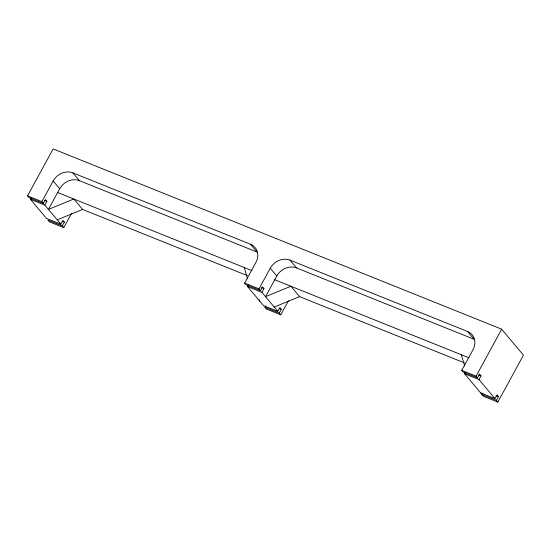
<?xml version="1.0" encoding="UTF-8"?>
<svg xmlns="http://www.w3.org/2000/svg" width="551" height="551" viewBox="0 0 551 551"><rect width="100%" height="100%" fill="white"/><g stroke="black" fill="none" stroke-linecap="round" stroke-linejoin="round"><path stroke-width="0.83" d="M71.416 213.609L63.785 227.632L62.332 225.896L64.384 222.143L62.931 220.414L60.886 224.167L48.433 209.414L44.803 205.082L46.856 201.329L45.402 199.6L43.357 203.353L29.003 197.589L27.55 195.853L53.137 148.922L501.679 329.188L523.45 355.147L497.863 402.078L483.509 396.314L464.638 373.812L465.457 372.311M288.407 300.818L280.769 314.835L279.288 313.092L281.334 309.331L279.88 307.603L277.835 311.356L261.897 292.333L263.95 288.579L262.496 286.851L260.451 290.604L258.998 288.869L270.259 268.22A15.325 13.128 -40 0 1 289.978 260.127L467.599 331.509A15.325 13.128 -40 0 1 472.992 349.699L461.738 370.348L463.177 372.077L477.538 377.821L479.584 374.067L481.037 375.796L478.998 379.556L494.956 398.621L497.002 394.867L498.455 396.596L496.41 400.35L497.863 402.078M60.886 224.167L46.415 218.354L30.45 199.317L31.269 197.816M43.357 203.353L41.904 201.625L53.165 180.969A15.325 13.128 -40 0 1 72.884 172.876L250.505 244.265L257.041 252.048L79.42 180.666L72.884 172.876M79.42 180.666A15.325 13.128 -40 0 0 59.694 188.759L48.433 209.414L73.793 199.007L82.616 209.435L247.378 275.652M260.451 290.604L246.097 284.833L244.644 283.104L255.905 262.448A15.325 13.128 -40 0 0 250.505 244.265M277.835 311.356L263.509 305.605L247.544 286.561L248.363 285.06M467.599 331.509L474.135 339.299L296.514 267.917A15.325 13.128 -40 0 0 276.788 276.01L265.527 296.658L290.887 286.251L299.592 296.638L464.465 362.895M280.769 314.835L266.415 309.063L264.962 307.334L265.782 305.833M477.538 377.821L476.092 376.119L501.679 329.188M482.876 393.077L482.056 394.578L496.41 400.35M57.256 219.842L82.616 209.435M274.233 307.045L299.592 296.638M478.64 374.838L481.037 375.796M464.638 373.812L478.998 379.556L478.764 379.288M57.648 192.513L251.931 270.596M274.742 279.763L469.018 357.84M44.459 200.371L46.856 201.329M261.553 287.615L263.95 288.579M27.55 195.853L41.904 201.625M244.644 283.104L258.998 288.869M461.738 370.348L476.092 376.119M30.45 199.317L44.803 205.082M247.544 286.561L261.897 292.333M62.098 221.226L64.384 222.143M278.944 308.374L281.334 309.331M496.065 395.632L498.455 396.596M480.603 392.849L494.956 398.621M62.332 225.896L47.868 220.083L49.321 221.812L63.785 227.632M264.962 307.334L279.288 313.092M289.978 260.127L296.514 267.917M270.259 268.22L276.788 276.01M53.165 180.969L59.694 188.759M461.332 354.754L464.679 366.043M259.404 299.661L259.886 301.273M244.238 267.504L247.585 278.792"/></g></svg>
